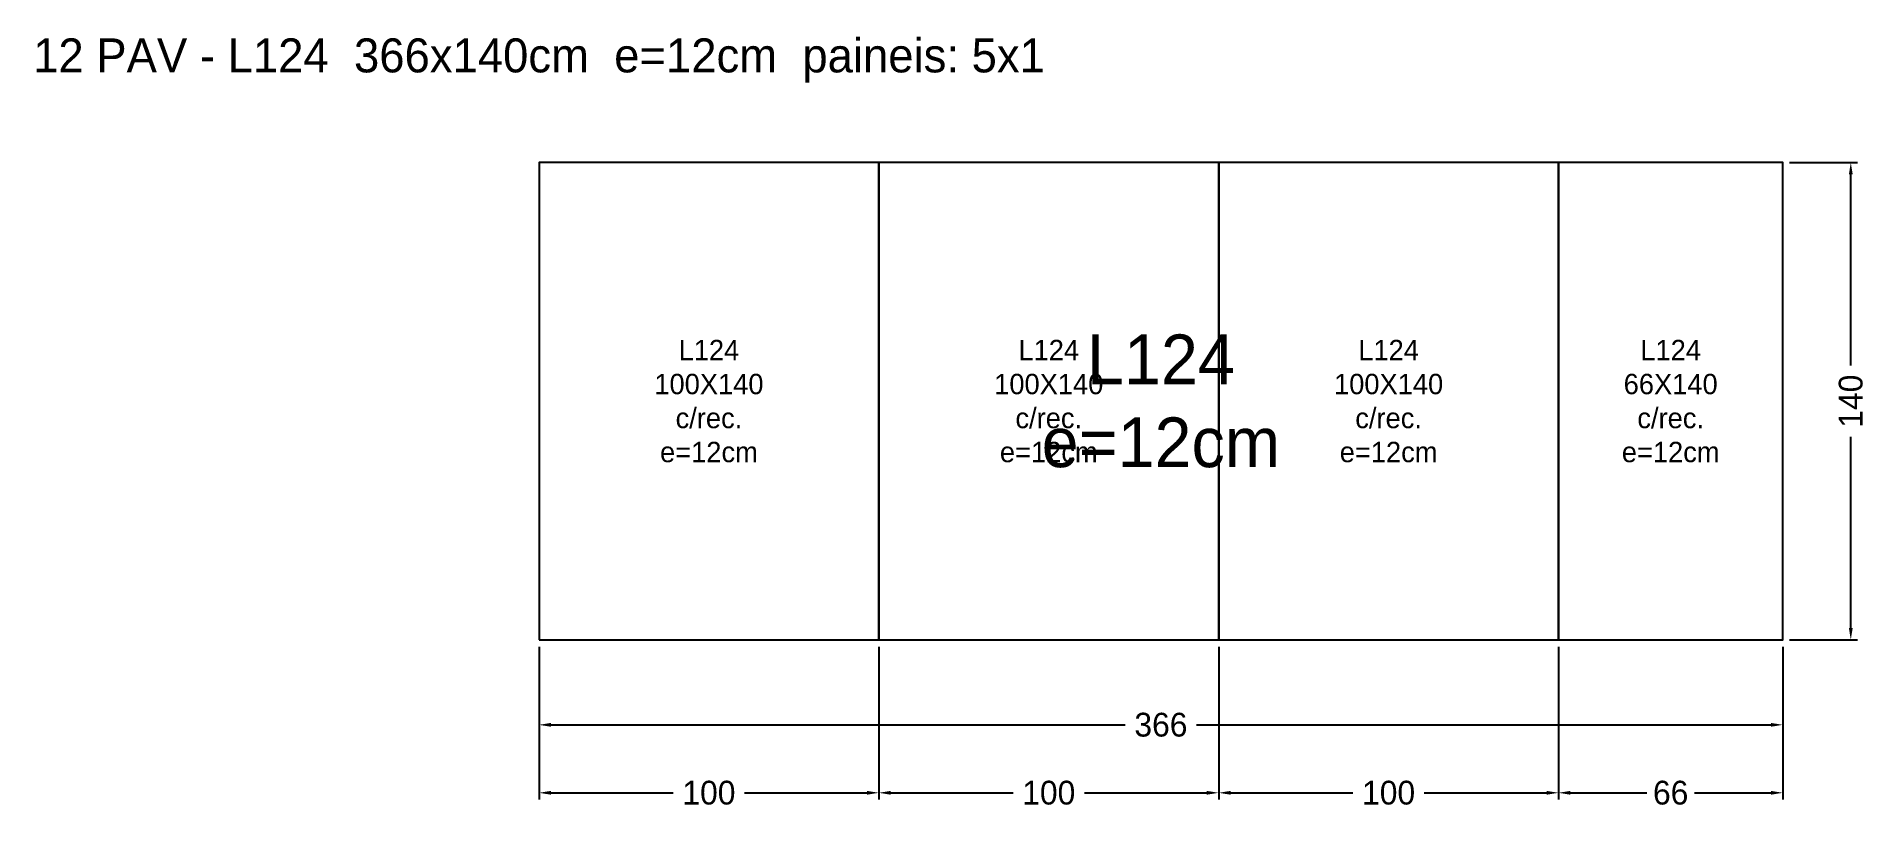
# Model space of a CAD drawing. Header units: metres. Extents: x -148 to 391, y -50 to 178.
import ezdxf

# ---------------------------------------------------------------- set-up
doc = ezdxf.new("R2010")
doc.units = ezdxf.units.M
for name, color, linetype in [('AUX00', 2, 'Continuous'), ('Contorno', 7, 'Continuous'), ('COTA', 3, 'Continuous'), ('NOMENCLATURA', 2, 'Continuous'), ('Paineis', 3, 'Continuous'), ('Texto Secao', 2, 'Continuous')]:
    doc.layers.add(name, color=color, linetype=linetype)
doc.dimstyles.new('COTA_LJ', dxfattribs={"dimtxt": 7, "dimasz": 3.5, "dimexe": 2, "dimexo": 2, "dimgap": 1.5, "dimtad": 1, "dimdec": 1, "dimcen": 2.5, "dimclrd": 3, "dimclre": 3, "dimclrt": 3, "dimazin": 3, "dimtfac": 1, "dimtmove": 0, "dimatfit": 3})

# ---------------------------------------------------------------- blocks, each defined once
blk = doc.blocks.new('_CLOSEDFILLED')
at = {"color": 0, "linetype": 'BYBLOCK'}
blk.add_solid([(-1, 0.16), (0, 0), (-1, -0.16)], dxfattribs=at)
blk = doc.blocks.new('*D1')
at = {"color": 3}
for p, q in [((0, -2), (0, -27)), ((366, -2), (366, -27)), ((3.5, -25), (172.5, -25)), ((193.5, -25), (362.5, -25))]:
    blk.add_line(p, q, dxfattribs=at)
at = {"layer": 'Defpoints'}
for p in [(0, 0), (366, 0), (0, -25)]:
    blk.add_point(p, dxfattribs=at)
at = {"layer": 'COTA', "color": 3, "xscale": 3.5, "yscale": 3.5, "rotation": 180}
blk.add_blockref('_CLOSEDFILLED', (0, -25), dxfattribs=at)
at = {"layer": 'COTA', "color": 3, "xscale": 3.5, "yscale": 3.5}
blk.add_blockref('_CLOSEDFILLED', (366, -25), dxfattribs=at)
at = {"layer": 'COTA', "color": 3, "insert": (183, -25), "char_height": 7, "attachment_point": 5}
blk.add_mtext('366', dxfattribs=at)
blk = doc.blocks.new('*D2')
at = {"color": 3}
for p, q in [((368, 140.5), (388, 140.5)), ((386, 80.75), (386, 137)), ((386, 3.5), (386, 59.75)), ((368, 0), (388, 0))]:
    blk.add_line(p, q, dxfattribs=at)
at = {"layer": 'Defpoints'}
for p in [(366, 140.5), (366, 0), (386, 0)]:
    blk.add_point(p, dxfattribs=at)
at = {"layer": 'COTA', "color": 3, "xscale": 3.5, "yscale": 3.5}
for p, rotation in [((386, 140.5), 90), ((386, 0), 270)]:
    blk.add_blockref('_CLOSEDFILLED', p, dxfattribs=dict(at, rotation=rotation))
at = {"layer": 'COTA', "color": 3, "insert": (386, 70.25), "char_height": 7, "attachment_point": 5, "rotation": 90}
blk.add_mtext('140', dxfattribs=at)
blk = doc.blocks.new('*D3')
at = {"color": 3}
for p, q in [((0, -2), (0, -47)), ((100, -2), (100, -47)), ((3.5, -45), (39.5, -45)), ((60.5, -45), (96.5, -45))]:
    blk.add_line(p, q, dxfattribs=at)
at = {"layer": 'Defpoints'}
for p in [(0, 0), (100, 0), (0, -45)]:
    blk.add_point(p, dxfattribs=at)
at = {"layer": 'COTA', "color": 3, "xscale": 3.5, "yscale": 3.5, "rotation": 180}
blk.add_blockref('_CLOSEDFILLED', (0, -45), dxfattribs=at)
at = {"layer": 'COTA', "color": 3, "xscale": 3.5, "yscale": 3.5}
blk.add_blockref('_CLOSEDFILLED', (100, -45), dxfattribs=at)
at = {"layer": 'COTA', "color": 3, "insert": (50, -45), "char_height": 7, "attachment_point": 5}
blk.add_mtext('100', dxfattribs=at)
blk = doc.blocks.new('*D4')
at = {"color": 3}
for p, q in [((100, -2), (100, -47)), ((200, -2), (200, -47)), ((103.5, -45), (139.5, -45)), ((160.5, -45), (196.5, -45))]:
    blk.add_line(p, q, dxfattribs=at)
at = {"layer": 'Defpoints'}
for p in [(100, 0), (200, 0), (100, -45)]:
    blk.add_point(p, dxfattribs=at)
at = {"layer": 'COTA', "color": 3, "xscale": 3.5, "yscale": 3.5, "rotation": 180}
blk.add_blockref('_CLOSEDFILLED', (100, -45), dxfattribs=at)
at = {"layer": 'COTA', "color": 3, "xscale": 3.5, "yscale": 3.5}
blk.add_blockref('_CLOSEDFILLED', (200, -45), dxfattribs=at)
at = {"layer": 'COTA', "color": 3, "insert": (150, -45), "char_height": 7, "attachment_point": 5}
blk.add_mtext('100', dxfattribs=at)
blk = doc.blocks.new('*D5')
at = {"color": 3}
for p, q in [((200, -2), (200, -47)), ((300, -2), (300, -47)), ((203.5, -45), (239.5, -45)), ((260.5, -45), (296.5, -45))]:
    blk.add_line(p, q, dxfattribs=at)
at = {"layer": 'Defpoints'}
for p in [(200, 0), (300, 0), (200, -45)]:
    blk.add_point(p, dxfattribs=at)
at = {"layer": 'COTA', "color": 3, "xscale": 3.5, "yscale": 3.5, "rotation": 180}
blk.add_blockref('_CLOSEDFILLED', (200, -45), dxfattribs=at)
at = {"layer": 'COTA', "color": 3, "xscale": 3.5, "yscale": 3.5}
blk.add_blockref('_CLOSEDFILLED', (300, -45), dxfattribs=at)
at = {"layer": 'COTA', "color": 3, "insert": (250, -45), "char_height": 7, "attachment_point": 5}
blk.add_mtext('100', dxfattribs=at)
blk = doc.blocks.new('*D6')
at = {"color": 3}
for p, q in [((300, -2), (300, -47)), ((366, -2), (366, -47)), ((303.5, -45), (326, -45)), ((340, -45), (362.5, -45))]:
    blk.add_line(p, q, dxfattribs=at)
at = {"layer": 'Defpoints'}
for p in [(300, 0), (366, 0), (300, -45)]:
    blk.add_point(p, dxfattribs=at)
at = {"layer": 'COTA', "color": 3, "xscale": 3.5, "yscale": 3.5, "rotation": 180}
blk.add_blockref('_CLOSEDFILLED', (300, -45), dxfattribs=at)
at = {"layer": 'COTA', "color": 3, "xscale": 3.5, "yscale": 3.5}
blk.add_blockref('_CLOSEDFILLED', (366, -45), dxfattribs=at)
at = {"layer": 'COTA', "color": 3, "insert": (333, -45), "char_height": 7, "attachment_point": 5}
blk.add_mtext('66', dxfattribs=at)

msp = doc.modelspace()

# ---------------------------------------------------------------- linework, layer by layer
at = {"layer": 'Contorno'}
msp.add_lwpolyline([(0, 0), (366, 0), (366, 140.5), (0, 140.5), (0, 0)], close=True, dxfattribs=at)
at = {"layer": 'Paineis'}
for points in [[(0, 0), (100, 0), (100, 140.5), (0, 140.5)], [(100, 0), (200, 0), (200, 140.5), (100, 140.5)], [(200, 0), (300, 0), (300, 140.5), (200, 140.5)], [(300, 0), (366, 0), (366, 140.5), (300, 140.5)]]:
    msp.add_lwpolyline(points, close=True, dxfattribs=at)

# ---------------------------------------------------------------- texts
at = {"layer": 'AUX00', "char_height": 6, "attachment_point": 5}
for s, insert, width in [('\\pxqc;L124^J100X140^Jc/rec.^Je=12cm', (50, 70.25), 100), ('\\pxqc;L124^J100X140^Jc/rec.^Je=12cm', (150, 70.25), 100), ('\\pxqc;L124^J100X140^Jc/rec.^Je=12cm', (250, 70.25), 100), ('\\pxqc;L124^J66X140^Jc/rec.^Je=12cm', (333, 70.25), 66)]:
    msp.add_mtext(s, dxfattribs=dict(at, insert=insert, width=width))
at = {"layer": 'NOMENCLATURA', "insert": (0, 170.5), "char_height": 10, "width": 386, "attachment_point": 5}
msp.add_mtext('12 PAV - L124  366x140cm  e=12cm  paineis: 5x1', dxfattribs=at)
at = {"layer": 'Texto Secao', "insert": (183, 70.25), "char_height": 14.64, "width": 366, "attachment_point": 5}
msp.add_mtext('L124\\Pe=12cm', dxfattribs=at)

# ---------------------------------------------------------------- dimensions: what is measured, and where the dimension line sits
at = {"layer": 'COTA'}
dim = msp.add_linear_dim(base=(386, 0), p1=(366, 0), p2=(366, 140.5), angle=90, dimstyle='COTA_LJ', dxfattribs=at)
dim.commit()
dim.dimension.update_dxf_attribs({"geometry": '*D2', "text_midpoint": (386, 70.25)})
for base, p1, p2, picture, middle in [((0, -25), (0, 0), (366, 0), '*D1', (183, -25)), ((0, -45), (0, 0), (100, 0), '*D3', (50, -45)), ((100, -45), (100, 0), (200, 0), '*D4', (150, -45)), ((200, -45), (200, 0), (300, 0), '*D5', (250, -45)), ((300, -45), (300, 0), (366, 0), '*D6', (333, -45))]:
    dim = msp.add_linear_dim(base=base, p1=p1, p2=p2, dimstyle='COTA_LJ', dxfattribs=at)
    dim.commit()
    dim.dimension.update_dxf_attribs({"geometry": picture, "text_midpoint": middle})

doc.saveas('drawing.dxf')
